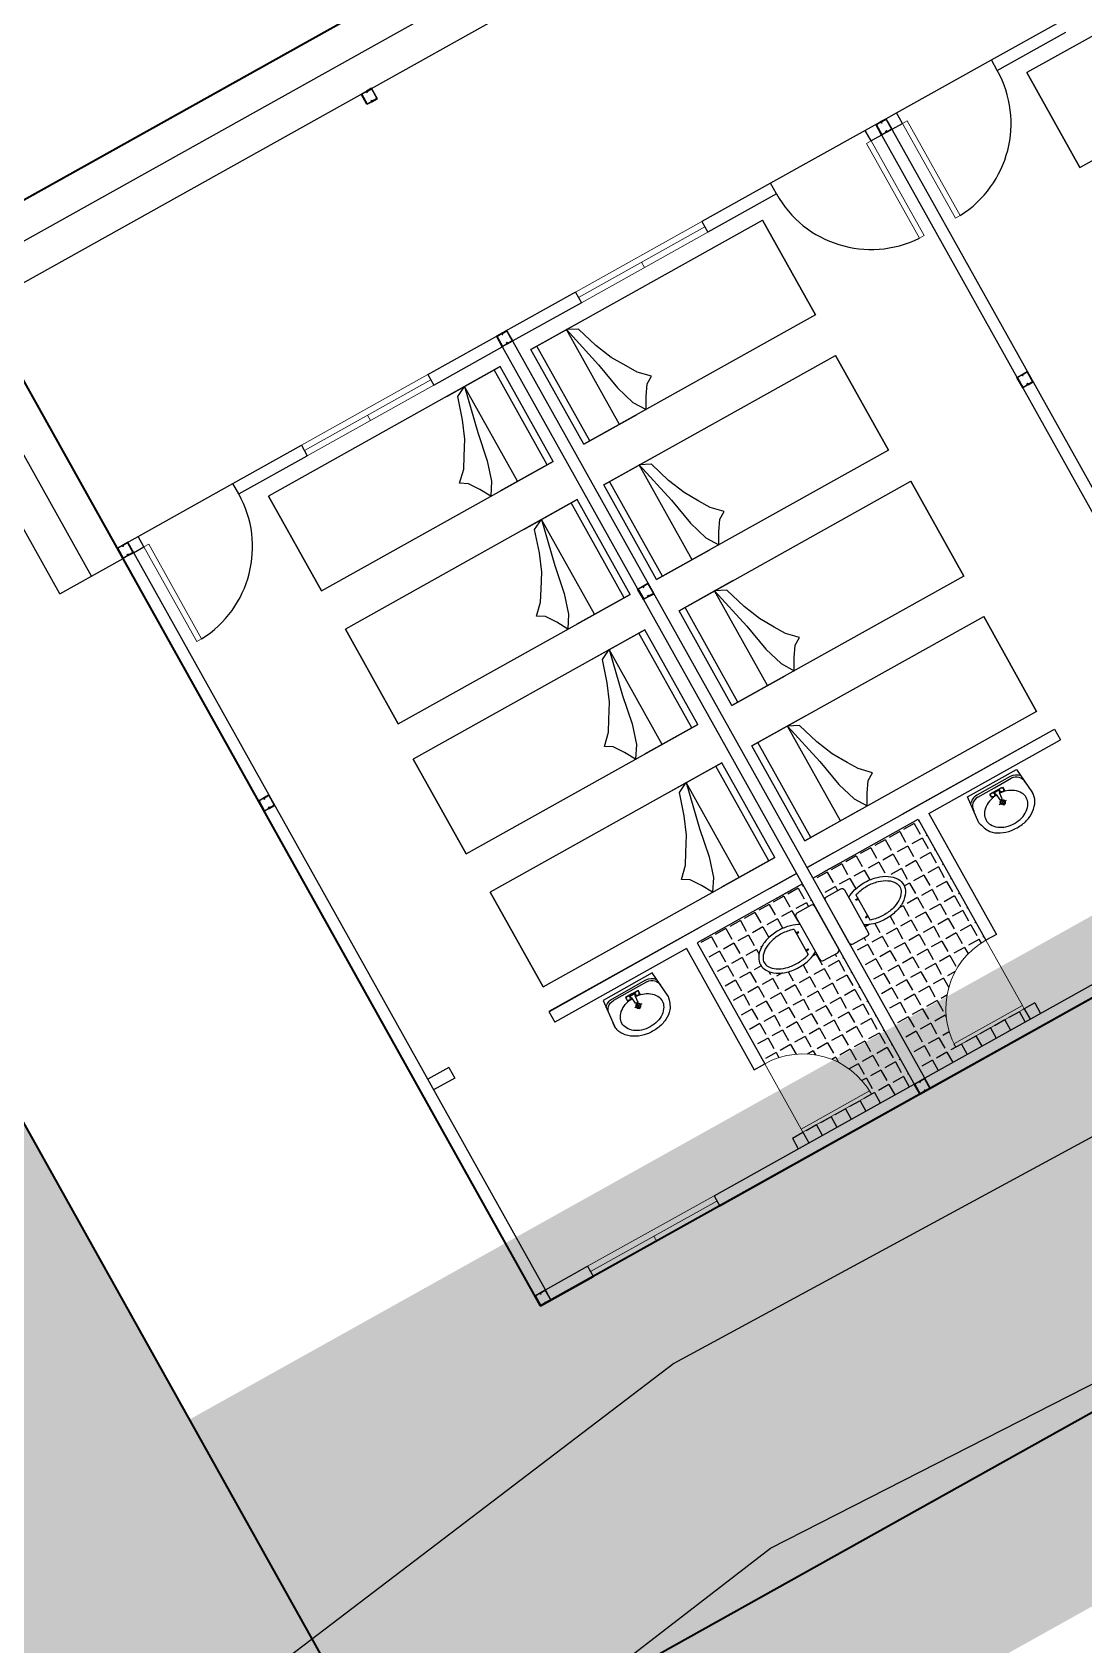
# Model space of a CAD drawing. Header units: millimetres. Extents: x 476643 to 477419, y 1110674 to 1111494.
# Drawn here: x 477047.17 to 477055.89, y 1111092.72 to 1111106.09 of the extents above; entities that cross this region are included whole.
import ezdxf

# ---------------------------------------------------------------- set-up
doc = ezdxf.new("R2010")
doc.units = ezdxf.units.MM
doc.header["$LTSCALE"] = 0.001
doc.header["$MEASUREMENT"] = 0
doc.linetypes.add('DASHDOTX2', pattern=[2, 1, -0.5, 0, -0.5])
for name, color, linetype in [('2-WC', 3, 'Continuous'), ('H-Congtrinh', 40, 'Continuous'), ('HATCH1', 8, 'Continuous'), ('HT_muong-ao', 4, 'Continuous'), ('KT', 8, 'Continuous'), ('Layer2', 2, 'Continuous'), ('Net manh', 252, 'Continuous'), ('NETCAT', 4, 'Continuous'), ('THIETBI', 33, 'Continuous'), ('TUONG', 7, 'Continuous')]:
    doc.layers.add(name, color=color, linetype=linetype)
for name, color, linetype, lineweight in [('D-CONGTRINH', 7, 'Continuous', 15), ('Ranh theo QH', 5, 'Continuous', 40), ('THAY', 7, 'Continuous', 13)]:
    doc.layers.add(name, color=color, linetype=linetype, lineweight=lineweight)
doc.linetypes.add('TAL_N_T', pattern='A,0.5,[130,ltypeshp.shx,S=0.25,R=0,X=0,Y=0.25],1,[130,ltypeshp.shx,S=0.5,R=0,X=0,Y=0.5],0.5', length=2)
pattern_1 = [(0, (43.19999999999709, 0), (0, 0.1375), [0.1, -0.0375]), (90, (43.19999999999709, 0), (-0.1375, 8.419446744138055e-18), [0.1, -0.0375])]

# ---------------------------------------------------------------- blocks, each defined once
blk = doc.blocks.new('fff')
at = {"layer": 'HT_muong-ao', "linetype": 'TAL_N_T', "ltscale": 0.5}
for p, q in [((477053.2926630606, 1111093.523291815), (477073.0097827291, 1111103.598105057)), ((477023.9525636361, 1111070.924435483), (477053.2926630606, 1111093.523291815))]:
    blk.add_line(p, q, dxfattribs=at)
blk.add_lwpolyline([(477073.0097827292, 1111103.598105057), (477071.9948740399, 1111105.624668205), (477052.4918882495, 1111095.055531417), (477022.8063783611, 1111072.428148694)], dxfattribs=at)
blk = doc.blocks.new('bed4')
at = {"color": 41}
for p, q in [((0, 1631.249999987394), (0, 731.2499999873945)), ((2200, 1631.249999987394), (0, 1631.249999987394)), ((-2.907636371674016e-06, 1631.249978605219), (506.2499970884492, 1631.249978605219)), ((56.71362127752582, 1631.249999987394), (56.71362127752582, 731.2499999873945)), ((337.9636212752521, 1631.249999987394), (337.9636212752521, 731.2499999873945)), ((525.2246011638981, 1526.805996583302), (591.1838023244472, 1631.249999987394)), ((591.1838023244472, 1631.249999987394), (643.2569001204447, 1537.238808369697)), ((2200, 731.2499999873945), (2200, 1631.249999987394)), ((473.1516084573705, 1359.881008000859), (525.2246011638981, 1526.805996583302)), ((643.2569001204447, 1537.238808369697), (702.2729445092573, 1450.298637141379)), ((428.0215623436434, 1116.448440951666), (473.1516084573705, 1359.881008000859)), ((764.7606198286649, 1412.045066932864), (677.9722636212919, 1325.10489570458)), ((702.2729445092573, 1450.298637141379), (764.7606198286649, 1412.045066932864)), ((622.4276399841528, 1234.687047539166), (549.5253871413333, 1112.97076401457)), ((677.9722636212919, 1325.10489570458), (622.4276399841528, 1234.687047539166)), ((337.9636212752521, 731.2499999873945), (428.0215623436434, 1116.448440951666)), ((549.5253871413333, 1112.97076401457), (487.0377118219076, 963.4337220678535)), ((487.0377118219076, 963.4337220678535), (428.0215623436434, 775.6428908877624)), ((0, 731.2499999873945), (2200, 731.2499999873945)), ((506.2499999960855, 731.2499999869907), (0, 731.2499999869907)), ((428.0215623436434, 775.6428908877624), (337.9636212752521, 731.2499999873945))]:
    blk.add_line(p, q, dxfattribs=at)
at = {"color": 41, "ltscale": 5}
blk.add_line((2200, 1631.249999987394), (2200, 731.2499999873945), dxfattribs=at)
blk = doc.blocks.new('TOILET')
at = {"layer": '2-WC', "linetype": 'Continuous'}
for p, q in [((2.25, 0), (-2.25, 0)), ((-2.5, -0.25), (-2.5, -1.75)), ((2.5, -1.75), (2.5, -0.25)), ((-2.25, -2), (2.25, -2)), ((-1.328885587445484, -2.699999999999932), (1.328885587445484, -2.699999999999989)), ((-0.9619002962733703, -2.476023252835319), (-0.9619002962733703, -2.701023903222449)), ((-0.8643275165757132, -2.476023252835319), (-0.9619002962733703, -2.476023252835319)), ((-0.9619002962733703, -2.701023903222449), (-0.8643275165757132, -2.701023903222449)), ((-0.8643275165757132, -2.701023903222449), (-0.8643275165757132, -2.476023252835319)), ((0.8619205168486133, -2.701023903222449), (0.8619205168486133, -2.476023252835319)), ((0.8619205168486133, -2.476023252835319), (0.959493296546043, -2.476023252835319)), ((0.959493296546043, -2.701023903222449), (0.8619205168486133, -2.701023903222449)), ((0.959493296546043, -2.476023252835319), (0.959493296546043, -2.701023903222449))]:
    blk.add_line(p, q, dxfattribs=at)
for centre, radius, start, end in [((-2.25, -0.25), 0.25, 90, 180), ((2.25, -0.25), 0.25, 0, 90), ((-2.25, -1.75), 0.25, 180, 270), ((2.637457049974273, -4.011362538314529), 4.580641306093185, 164.9268623414104, 180.0000000000054), ((1.337938406279363, -3.661379033137678), 3.234819193328465, 149.0965747149677, 164.9268623414033), ((2.637457049974046, -4.011362538315211), 4.180641306093212, 164.9268623413889, 179.9999999999965), ((1.337938406279363, -3.661379033137166), 2.834819193328285, 160.1759760614096, 164.9268623413951), ((-1.337938406280728, -3.661379033138019), 2.834819193329868, 15.07313765856473, 19.82402393859776), ((-2.637457049976319, -4.011362538315325), 4.180641306095254, 5.063761851311246e-12, 15.07313765857124), ((-1.337938406280728, -3.661379033138246), 3.234819193329836, 15.07313765860166, 30.90342528502951), ((-2.637457049976319, -4.0113625383147), 4.580641306095231, 359.9999999999972, 15.07313765858606), ((2.25, -1.75), 0.25, 270, 0), ((2.637457049976774, -4.011362538314927), 4.580641306095572, 180, 195.0731376585856), ((2.637457049976547, -4.011362538314529), 4.180641306095595, 180.0000000000051, 195.0731376585643), ((-2.6374570499745, -4.011362538314586), 4.180641306093665, 344.9268623413959, 359.9999999999953), ((-2.637457049974728, -4.011362538315325), 4.580641306093639, 344.9268623414112, 5.332585182154509e-12), ((1.337938406280728, -4.361346043491835), 3.234819193329827, 195.0731376585933, 213.0315475788831), ((1.337938406280728, -4.361346043491494), 2.834819193329956, 195.0731376585625, 213.0315475788917), ((0.5168646681931932, -4.895200544554314), 1.85545066632798, 213.0315475788863, 237.5002250693021), ((-0.5168646681929658, -4.89520054455437), 1.855450666327776, 302.4997749306895, 326.968452421117), ((-1.337938406279591, -4.36134604349229), 2.834819193328596, 326.9684524211129, 344.9268623413986), ((-1.337938406279591, -4.361346043492233), 3.234819193328677, 326.9684524211115, 344.9268623414048), ((0.5168646681929658, -4.8952005445542), 2.255450666327983, 213.0315475788855, 237.5002250693039), ((0, -5.706522592530348), 1.293477407469652, 237.5002250693031, 270), ((0, -5.706522592530462), 0.8934774074695488, 237.5002250693035, 270), ((0, -5.706522592530519), 0.8934774074695326, 270, 302.4997749306894), ((0, -5.706522592530519), 1.293477407469453, 270, 302.4997749307029), ((-0.5168646681929658, -4.8952005445542), 2.255450666327892, 302.4997749306941, 326.9684524211124)]:
    blk.add_arc(centre, radius, start, end, dxfattribs=at)
blk = doc.blocks.new('la')
at = {"layer": 'THIETBI', "linetype": 'Continuous'}
for p, q in [((-5933.44379870165, 607096.9278938042), (-5954.657236116378, 607330.2757053494)), ((-5944.168579871206, 607224.2085182804), (-5944.168579871206, 607229.5737794738)), ((-5700.095987156405, 607278.0555106837), (-5734.787105645424, 607278.0555106837)), ((-5710.190800530276, 607249.5658061604), (-5715.470036458595, 607195.7922466656)), ((-5700.095987156405, 607309.1017654629), (-5700.095987156405, 607252.294578268)), ((-5665.404868668316, 607278.0555106837), (-5700.095987156405, 607278.0555106837)), ((-5684.721937854214, 607195.7922466656), (-5690.001173785327, 607249.5658061604)), ((-5445.534738199225, 607330.2757053494), (-5466.748175613953, 607096.9278938042)), ((-5456.023394444397, 607229.5737794738), (-5456.023394444397, 607224.2085182804)), ((-5466.748175613953, 607096.9278938042), (-5933.44379870165, 607096.9278938042)), ((-5700.095987156405, 607139.3547686327), (-5859.314830218813, 607139.3547686327)), ((-5859.31483021858, 607122.3840186977), (-5540.877144096539, 607122.3840186978)), ((-5759.493611915408, 607200.4494683815), (-5715.012812269291, 607200.4494683815)), ((-5759.493611915408, 607183.478718451), (-5759.493611915408, 607200.4494683815)), ((-5759.493611915408, 607166.5079685205), (-5759.493611915408, 607183.478718451)), ((-5700.095987156405, 607166.5079685205), (-5759.493611915408, 607166.5079685205)), ((-5719.692424225992, 607191.9640934139), (-5727.825761422886, 607191.9640934139)), ((-5727.825761422886, 607174.9933434834), (-5672.366212892717, 607174.9933434834)), ((-5725.552112052588, 607183.478718451), (-5716.678920921309, 607183.478718451)), ((-5640.698362400195, 607166.5079685205), (-5700.095987156405, 607166.5079685205)), ((-5540.87714409679, 607139.3547686327), (-5700.095987156405, 607139.3547686327)), ((-5685.179162046312, 607200.4494683815), (-5640.698362400195, 607200.4494683815)), ((-5674.639862261152, 607183.478718451), (-5683.513053392431, 607183.478718451)), ((-5672.366212892717, 607191.9640934139), (-5680.499550089611, 607191.9640934139)), ((-5640.698362400195, 607200.4494683815), (-5640.698362400195, 607183.478718451)), ((-5640.698362400195, 607183.478718451), (-5640.698362400195, 607166.5079685205))]:
    blk.add_line(p, q, dxfattribs=at)
for centre, radius in [((-5700.095987156172, 607278.0555106841), 21.21343741315687), ((-5700.095987156172, 607278.0555106841), 16.9707499305255), ((-5742.522861982834, 607183.4787184515), 16.9707499305255), ((-5657.669112330441, 607183.4787184515), 16.9707499305255)]:
    blk.add_circle(centre, radius, dxfattribs=at)
for centre, radius, start, end in [((-5698.920439606671, 607218.2127808502), 260.5626604476124, 90, 106.8298526196501), ((-5698.920439606671, 607218.2127808502), 260.5626604477563, 73.17014738034992, 90), ((-5786.622446788613, 607339.3522209723), 103.2189295367069, 150.4377224630194, 180), ((-5744.464750194129, 607315.4400154066), 151.686082919052, 126.1394149328383, 150.4377224630194), ((-5716.921617746491, 607277.7234812875), 198.3889853030901, 106.8298526196501, 126.1394149328383), ((-5680.919261464987, 607277.7234812875), 198.3889853030873, 53.86058506716174, 73.17014738034992), ((-5653.376129020144, 607315.4400154066), 151.686082919055, 29.56227753698059, 53.86058506716174), ((-5611.218432424728, 607339.3522209723), 103.2189295367252, 0, 29.56227753698059), ((-5809.756896741826, 607330.2757053499), 144.9003393737205, 180, 190.3888578116886), ((-5859.31483021858, 607224.2085182809), 84.85374965263226, 180, 270), ((-5786.622446788613, 607339.3522209723), 103.2189295367414, 180, 209.5622775369806), ((-5744.464750194129, 607363.2644265287), 151.6860829190531, 209.5622775369806, 233.8605850671617), ((-5716.921617746491, 607400.9809606525), 198.3889853029024, 233.8605850671617, 253.1701473803499), ((-5698.920439606671, 607460.4916610897), 260.5626604475996, 253.1701473803499, 266.458658478582), ((-5700.095987156172, 607232.2578273343), 20.03675093646151, 59.74728664221707, 120.2527133577829), ((-5698.920439606671, 607460.4916610897), 260.5626604477354, 273.0264019199498, 286.8298526196501), ((-5680.919261464987, 607400.9809606525), 198.3889853030186, 286.8298526196501, 306.1394149328383), ((-5653.376129020144, 607363.2644265287), 151.686082919052, 306.1394149328383, 330.4377224630194), ((-5540.877144096557, 607224.2085182809), 84.85374965263226, 270, 0), ((-5611.218432424728, 607339.3522209723), 103.2189295367332, 330.4377224630194, 0), ((-5859.31483021858, 607224.2085182809), 101.8244995831652, 218.2452544057623, 270), ((-5719.692424225759, 607196.2067809005), 4.242687482640058, 270, 354.3929373133142), ((-5680.499550089378, 607196.2067809005), 4.242687482625124, 185.6070626866857, 270), ((-5540.877144096557, 607224.2085182809), 101.8244995831627, 270, 321.7547455942377)]:
    blk.add_arc(centre, radius, start, end, dxfattribs=at)
blk.add_spline([(-5445.534738204817, 607330.275705352), (-5488.399266112272, 607435.7992354915), (-5558.166908814947, 607489.0372223724), (-5649.338553096775, 607517.3672669327), (-5750.853421221862, 607517.367266933), (-5842.025065503458, 607489.0372223728), (-5911.792708206598, 607435.7992354913), (-5950.069890455718, 607366.4471325721), (-5954.657236119176, 607330.275705352)], degree=3, dxfattribs=at)
blk = doc.blocks.new('M')
at = {"layer": 'KT', "ltscale": 5}
for points in [[(-122155.0758709551, 340977.0587368406), (-122155.1258709551, 340977.0587368406), (-122155.1258709551, 340976.9587368406), (-122155.0758709551, 340976.9587368406), (-122155.0758709551, 340976.9707368406), (-122155.0798709551, 340976.9707368406), (-122155.0798709551, 340976.9627368407), (-122155.1218709551, 340976.9627368407), (-122155.1218709551, 340977.0547368407), (-122155.0798709551, 340977.0547368407), (-122155.0798709551, 340977.0467368406), (-122155.0758709551, 340977.0467368406)], [(-122155.0758709551, 340977.0467368406), (-122155.0718709551, 340977.0467368406), (-122155.0718709551, 340977.0547368407), (-122155.0298709551, 340977.0547368407), (-122155.0298709551, 340976.9627368407), (-122155.0718709551, 340976.9627368407), (-122155.0718709551, 340976.9707368406), (-122155.0758709551, 340976.9707368406), (-122155.0758709551, 340976.9587368406), (-122155.0258709551, 340976.9587368406), (-122155.0258709551, 340977.0587368406), (-122155.0758709551, 340977.0587368406)], [(-122151.4758709551, 340977.0467368406), (-122151.4798709551, 340977.0467368406), (-122151.4798709551, 340977.0547368407), (-122151.5218709551, 340977.0547368407), (-122151.5218709551, 340976.9627368407), (-122151.4798709551, 340976.9627368407), (-122151.4798709551, 340976.9707368406), (-122151.4758709551, 340976.9707368406), (-122151.4758709551, 340976.9587368406), (-122151.5258709551, 340976.9587368406), (-122151.5258709551, 340977.0587368406), (-122151.4758709551, 340977.0587368406)], [(-122151.4758709551, 340977.0587368406), (-122151.4258709551, 340977.0587368406), (-122151.4258709551, 340976.9587368406), (-122151.4758709551, 340976.9587368406), (-122151.4758709551, 340976.9707368406), (-122151.4718709551, 340976.9707368406), (-122151.4718709551, 340976.9627368407), (-122151.4298709551, 340976.9627368407), (-122151.4298709551, 340977.0547368407), (-122151.4718709551, 340977.0547368407), (-122151.4718709551, 340977.0467368406), (-122151.4758709551, 340977.0467368406)], [(-122158.6758709551, 340972.3467368406), (-122158.6798709551, 340972.3467368406), (-122158.6798709551, 340972.3547368406), (-122158.7218709551, 340972.3547368406), (-122158.7218709551, 340972.2627368406), (-122158.6798709551, 340972.2627368406), (-122158.6798709551, 340972.2707368406), (-122158.6758709551, 340972.2707368406), (-122158.6758709551, 340972.2587368406), (-122158.7258709551, 340972.2587368406), (-122158.7258709551, 340972.3587368406), (-122158.6758709551, 340972.3587368406)], [(-122158.6758709551, 340972.3587368406), (-122158.6258709551, 340972.3587368406), (-122158.6258709551, 340972.2587368406), (-122158.6758709551, 340972.2587368406), (-122158.6758709551, 340972.2707368406), (-122158.6718709551, 340972.2707368406), (-122158.6718709551, 340972.2627368406), (-122158.6298709551, 340972.2627368406), (-122158.6298709551, 340972.3547368406), (-122158.6718709551, 340972.3547368406), (-122158.6718709551, 340972.3467368406), (-122158.6758709551, 340972.3467368406)], [(-122155.0758709551, 340972.3587368406), (-122155.1258709551, 340972.3587368406), (-122155.1258709551, 340972.2587368406), (-122155.0758709551, 340972.2587368406), (-122155.0758709551, 340972.2707368406), (-122155.0798709551, 340972.2707368406), (-122155.0798709551, 340972.2627368406), (-122155.1218709551, 340972.2627368406), (-122155.1218709551, 340972.3547368406), (-122155.0798709551, 340972.3547368406), (-122155.0798709551, 340972.3467368406), (-122155.0758709551, 340972.3467368406)], [(-122155.0758709551, 340972.3467368406), (-122155.0718709551, 340972.3467368406), (-122155.0718709551, 340972.3547368406), (-122155.0298709551, 340972.3547368406), (-122155.0298709551, 340972.2627368406), (-122155.0718709551, 340972.2627368406), (-122155.0718709551, 340972.2707368406), (-122155.0758709551, 340972.2707368406), (-122155.0758709551, 340972.2587368406), (-122155.0258709551, 340972.2587368406), (-122155.0258709551, 340972.3587368406), (-122155.0758709551, 340972.3587368406)], [(-122151.4758709551, 340972.3467368406), (-122151.4798709551, 340972.3467368406), (-122151.4798709551, 340972.3547368406), (-122151.5218709551, 340972.3547368406), (-122151.5218709551, 340972.2627368406), (-122151.4798709551, 340972.2627368406), (-122151.4798709551, 340972.2707368406), (-122151.4758709551, 340972.2707368406), (-122151.4758709551, 340972.2587368406), (-122151.5258709551, 340972.2587368406), (-122151.5258709551, 340972.3587368406), (-122151.4758709551, 340972.3587368406)], [(-122151.4758709551, 340972.3587368406), (-122151.4258709551, 340972.3587368406), (-122151.4258709551, 340972.2587368406), (-122151.4758709551, 340972.2587368406), (-122151.4758709551, 340972.2707368406), (-122151.4718709551, 340972.2707368406), (-122151.4718709551, 340972.2627368406), (-122151.4298709551, 340972.2627368406), (-122151.4298709551, 340972.3547368406), (-122151.4718709551, 340972.3547368406), (-122151.4718709551, 340972.3467368406), (-122151.4758709551, 340972.3467368406)], [(-122158.6758709551, 340969.9467368406), (-122158.6798709551, 340969.9467368406), (-122158.6798709551, 340969.9547368406), (-122158.7218709551, 340969.9547368406), (-122158.7218709551, 340969.8627368406), (-122158.6798709551, 340969.8627368406), (-122158.6798709551, 340969.8707368406), (-122158.6758709551, 340969.8707368406), (-122158.6758709551, 340969.8587368407), (-122158.7258709551, 340969.8587368407), (-122158.7258709551, 340969.9587368406), (-122158.6758709551, 340969.9587368406)], [(-122158.6758709551, 340969.9587368406), (-122158.6258709551, 340969.9587368406), (-122158.6258709551, 340969.8587368407), (-122158.6758709551, 340969.8587368407), (-122158.6758709551, 340969.8707368406), (-122158.6718709551, 340969.8707368406), (-122158.6718709551, 340969.8627368406), (-122158.6298709551, 340969.8627368406), (-122158.6298709551, 340969.9547368406), (-122158.6718709551, 340969.9547368406), (-122158.6718709551, 340969.9467368406), (-122158.6758709551, 340969.9467368406)], [(-122155.0758709551, 340969.9587368406), (-122155.1258709551, 340969.9587368406), (-122155.1258709551, 340969.8587368407), (-122155.0758709551, 340969.8587368407), (-122155.0758709551, 340969.8707368406), (-122155.0798709551, 340969.8707368406), (-122155.0798709551, 340969.8627368406), (-122155.1218709551, 340969.8627368406), (-122155.1218709551, 340969.9547368406), (-122155.0798709551, 340969.9547368406), (-122155.0798709551, 340969.9467368406), (-122155.0758709551, 340969.9467368406)], [(-122155.0758709551, 340969.9467368406), (-122155.0718709551, 340969.9467368406), (-122155.0718709551, 340969.9547368406), (-122155.0298709551, 340969.9547368406), (-122155.0298709551, 340969.8627368406), (-122155.0718709551, 340969.8627368406), (-122155.0718709551, 340969.8707368406), (-122155.0758709551, 340969.8707368406), (-122155.0758709551, 340969.8587368407), (-122155.0258709551, 340969.8587368407), (-122155.0258709551, 340969.9587368406), (-122155.0758709551, 340969.9587368406)], [(-122151.4758709551, 340969.9467368406), (-122151.4798709551, 340969.9467368406), (-122151.4798709551, 340969.9547368406), (-122151.5218709551, 340969.9547368406), (-122151.5218709551, 340969.8627368406), (-122151.4798709551, 340969.8627368406), (-122151.4798709551, 340969.8707368406), (-122151.4758709551, 340969.8707368406), (-122151.4758709551, 340969.8587368407), (-122151.5258709551, 340969.8587368407), (-122151.5258709551, 340969.9587368406), (-122151.4758709551, 340969.9587368406)], [(-122151.4758709551, 340969.9587368406), (-122151.4258709551, 340969.9587368406), (-122151.4258709551, 340969.8587368407), (-122151.4758709551, 340969.8587368407), (-122151.4758709551, 340969.8707368406), (-122151.4718709551, 340969.8707368406), (-122151.4718709551, 340969.8627368406), (-122151.4298709551, 340969.8627368406), (-122151.4298709551, 340969.9547368406), (-122151.4718709551, 340969.9547368406), (-122151.4718709551, 340969.9467368406), (-122151.4758709551, 340969.9467368406)], [(-122155.0758709551, 340967.6587368406), (-122155.1258709551, 340967.6587368406), (-122155.1258709551, 340967.5587368406), (-122155.0758709551, 340967.5587368406), (-122155.0758709551, 340967.5707368406), (-122155.0798709551, 340967.5707368406), (-122155.0798709551, 340967.5627368406), (-122155.1218709551, 340967.5627368406), (-122155.1218709551, 340967.6547368406), (-122155.0798709551, 340967.6547368406), (-122155.0798709551, 340967.6467368406), (-122155.0758709551, 340967.6467368406)], [(-122155.0758709551, 340967.6467368406), (-122155.0718709551, 340967.6467368406), (-122155.0718709551, 340967.6547368406), (-122155.0298709551, 340967.6547368406), (-122155.0298709551, 340967.5627368406), (-122155.0718709551, 340967.5627368406), (-122155.0718709551, 340967.5707368406), (-122155.0758709551, 340967.5707368406), (-122155.0758709551, 340967.5587368406), (-122155.0258709551, 340967.5587368406), (-122155.0258709551, 340967.6587368406), (-122155.0758709551, 340967.6587368406)]]:
    blk.add_hatch(color=5, dxfattribs=at).paths.add_polyline_path(points)
at = {"layer": 'THIETBI', "ltscale": 5}
h = blk.add_hatch(dxfattribs=at)
h.set_pattern_fill('ANGLE', color=256, scale=0.5, style=0)
h.set_pattern_definition(pattern_1)
edge = h.paths.add_edge_path()
edge.add_ellipse((-122155.4868935836, 340975.236865706), major_axis=(0.2915102284462117, 0.2915102284462119), ratio=0.999999998837754, start_angle=405.0000000332959, end_angle=420.07313768779375, ccw=False)
edge.add_ellipse((-122155.4868935836, 340975.236865706), major_axis=(-0.2915102284462128, 0.2915102284462128), ratio=0.9999999988377523, start_angle=299.92686231220625, end_angle=314.9999999667041, ccw=False)
edge.add_ellipse((-122155.4553950682, 340975.353822384), major_axis=(-0.2058626336902669, 0.2058626336902668), ratio=0.9999999968645755, start_angle=284.09657467277077, end_angle=299.9268622637729, ccw=False)
edge.add_line((-122155.3058709552, 340975.6036250803), (-122155.3058709552, 340975.6767368407))
edge.add_ellipse((-122155.2833709551, 340975.6767368407), major_axis=(0.0159099025959166, 0.0159099025959166), ratio=0.9999999987998788, start_angle=45.00000003438089, end_angle=134.9999999656191, ccw=False)
edge.add_line((-122155.2833709545, 340975.6992368408), (-122155.1483709552, 340975.6992368406))
edge.add_ellipse((-122155.1483709551, 340975.6767368407), major_axis=(-0.0159099025959166, 0.0159099025959166), ratio=0.9999999987998787, start_angle=225.0000000343809, end_angle=314.99999996561905, ccw=False)
edge.add_line((-122155.1258709551, 340975.6815284406), (-122155.1258709551, 340976.9587368406))
edge.add_line((-122155.1258709551, 340976.9587368406), (-122156.1258709551, 340976.9587368407))
edge.add_line((-122156.1258709551, 340976.9587368407), (-122156.1258709551, 340976.8587368407))
edge.add_line((-122156.1258709551, 340976.8587368407), (-122155.4758709551, 340976.8587368407))
edge.add_line((-122155.4758709551, 340976.8587368407), (-122155.4758709551, 340976.8287368406))
edge.add_line((-122155.4758709551, 340976.8287368406), (-122155.4765636319, 340976.8287368406))
edge.add_arc((-122156.1258709551, 340976.8587368407), 0.650000000008731, 270, 357.3546396559648, ccw=False)
edge.add_line((-122156.1258709551, 340976.2087368406), (-122156.1258709551, 340975.0587368406))
edge.add_line((-122156.1258709551, 340975.0587368406), (-122155.1258709551, 340975.0587368406))
edge.add_line((-122155.1258709551, 340975.0587368406), (-122155.1258709551, 340975.2669452406))
edge.add_ellipse((-122155.1483709551, 340975.2717368405), major_axis=(0.0159099025959166, 0.0159099025959166), ratio=0.9999999987998788, start_angle=225.0000000343809, end_angle=314.99999996561905, ccw=False)
edge.add_line((-122155.1483709554, 340975.2492368406), (-122155.2833709551, 340975.2492368406))
edge.add_ellipse((-122155.2833709551, 340975.2717368405), major_axis=(0.01590990257682278, 0.01590990257682279), ratio=0.9999999986131138, start_angle=134.9999999602686, end_angle=225.0000000397314, ccw=False)
edge.add_line((-122155.3058709551, 340975.2717368407), (-122155.3058709552, 340975.3448486011))
edge.add_ellipse((-122155.4553950682, 340975.5946512972), major_axis=(0.2058626336902675, 0.2058626336902675), ratio=0.9999999968645723, start_angle=240.07313773622718, end_angle=255.9034253272293, ccw=False)
edge.add_ellipse((-122155.4868935836, 340975.7116079752), major_axis=(0.2915102284462117, 0.2915102284462119), ratio=0.999999998837754, start_angle=225.0000000332959, end_angle=240.0731376877937, ccw=False)
edge.add_ellipse((-122155.4868935836, 340975.7116079752), major_axis=(-0.2915102284462128, 0.2915102284462128), ratio=0.9999999988377523, start_angle=119.92686231220631, end_angle=134.9999999667041, ccw=False)
edge.add_ellipse((-122155.5183920991, 340975.5946512972), major_axis=(0.2058626328327545, 0.2058626328327546), ratio=0.9999999969642844, start_angle=191.9684524520063, end_angle=209.9268624138862, ccw=False)
edge.add_ellipse((-122155.5664390042, 340975.5207546608), major_axis=(0.1435360015145571, 0.1435360015145571), ratio=0.9999999990923838, start_angle=167.4997749165686, end_angle=191.9684524286788, ccw=False)
edge.add_ellipse((-122155.6394579886, 340975.4742368406), major_axis=(0.08231639814443893, 0.08231639814443893), ratio=0.9999999992607727, start_angle=134.9999999788227, end_angle=167.4997749159088, ccw=False)
edge.add_ellipse((-122155.6394579886, 340975.4742368406), major_axis=(-0.08231639814443893, 0.08231639814443893), ratio=0.9999999992607727, start_angle=12.500225084091198, end_angle=45.0000000211773, ccw=False)
edge.add_ellipse((-122155.5664390042, 340975.4277190205), major_axis=(-0.1435360015145571, 0.1435360015145571), ratio=0.9999999990923826, start_angle=-11.968452428678688, end_angle=12.500225083431417, ccw=False)
edge.add_ellipse((-122155.5183920991, 340975.353822384), major_axis=(-0.2058626328327547, 0.2058626328327546), ratio=0.9999999969642842, start_angle=330.07313758611383, end_angle=348.03154754799374, ccw=False)
h = blk.add_hatch(dxfattribs=at)
h.set_pattern_fill('ANGLE', color=256, scale=0.5, style=0)
h.set_pattern_definition(pattern_1)
edge = h.paths.add_edge_path()
edge.add_ellipse((-122154.6648483265, 340975.236865706), major_axis=(-0.2915102284462117, 0.2915102284462119), ratio=0.999999998837754, start_angle=-60.07313768779369, end_angle=-45.00000003329592, ccw=False)
edge.add_ellipse((-122154.6333498111, 340975.353822384), major_axis=(0.2058626328327547, 0.2058626328327546), ratio=0.9999999969642842, start_angle=11.968452452006204, end_angle=29.926862413886226, ccw=False)
edge.add_ellipse((-122154.585302906, 340975.4277190205), major_axis=(0.1435360015145571, 0.1435360015145571), ratio=0.9999999990923826, start_angle=347.49977491656864, end_angle=371.9684524286788, ccw=False)
edge.add_ellipse((-122154.5122839216, 340975.4742368406), major_axis=(0.08231639814443893, 0.08231639814443893), ratio=0.9999999992607727, start_angle=314.9999999788227, end_angle=347.4997749159088, ccw=False)
edge.add_ellipse((-122154.5122839216, 340975.4742368406), major_axis=(-0.08231639814443893, 0.08231639814443893), ratio=0.9999999992607727, start_angle=192.5002250840912, end_angle=225.0000000211773, ccw=False)
edge.add_ellipse((-122154.585302906, 340975.5207546608), major_axis=(-0.1435360015145571, 0.1435360015145571), ratio=0.9999999990923838, start_angle=168.0315475713212, end_angle=192.5002250834314, ccw=False)
edge.add_ellipse((-122154.6333498111, 340975.5946512972), major_axis=(-0.2058626328327545, 0.2058626328327546), ratio=0.9999999969642844, start_angle=150.0731375861138, end_angle=168.0315475479937, ccw=False)
edge.add_ellipse((-122154.6648483265, 340975.7116079752), major_axis=(0.2915102284462128, 0.2915102284462128), ratio=0.9999999988377523, start_angle=225.0000000332959, end_angle=240.0731376877938, ccw=False)
edge.add_ellipse((-122154.6648483265, 340975.7116079752), major_axis=(-0.2915102284462117, 0.2915102284462119), ratio=0.999999998837754, start_angle=119.92686231220631, end_angle=134.9999999667041, ccw=False)
edge.add_ellipse((-122154.696346842, 340975.5946512972), major_axis=(-0.2058626336902675, 0.2058626336902675), ratio=0.9999999968645723, start_angle=104.09657467277071, end_angle=119.92686226377279, ccw=False)
edge.add_line((-122154.845870955, 340975.344848601), (-122154.845870955, 340975.2717368403))
edge.add_ellipse((-122154.8683709551, 340975.2717368405), major_axis=(0.0159099025959166, 0.0159099025959166), ratio=0.9999999987998787, start_angle=225.0000000343809, end_angle=314.99999996561905, ccw=False)
edge.add_line((-122154.8683709554, 340975.2492368406), (-122155.0033709549, 340975.2492368405))
edge.add_ellipse((-122155.0033709551, 340975.2717368405), major_axis=(-0.0159099025959166, 0.0159099025959166), ratio=0.9999999987998788, start_angle=45.00000003438089, end_angle=134.9999999656191, ccw=False)
edge.add_line((-122155.0258709551, 340975.2683422875), (-122155.0258709551, 340975.0587368406))
edge.add_line((-122155.0258709551, 340975.0587368406), (-122154.0258709551, 340975.0587368406))
edge.add_line((-122154.0258709551, 340975.0587368406), (-122154.0258709551, 340976.2087368406))
edge.add_arc((-122154.0258709551, 340976.8587368407), 0.650000000008731, 182.645360343976, 269.99999999871727, ccw=False)
edge.add_line((-122154.6751782783, 340976.8287368406), (-122154.6758709551, 340976.8287368406))
edge.add_line((-122154.6758709551, 340976.8287368406), (-122154.6758709551, 340976.8587368407))
edge.add_line((-122154.6758709551, 340976.8587368407), (-122154.0258709551, 340976.8587368407))
edge.add_line((-122154.0258709551, 340976.8587368407), (-122154.0258709551, 340976.9587368406))
edge.add_line((-122154.0258709551, 340976.9587368406), (-122155.0258709551, 340976.9587368406))
edge.add_line((-122155.0258709551, 340976.9587368406), (-122155.0258709551, 340975.6801313937))
edge.add_ellipse((-122155.0033709551, 340975.6767368407), major_axis=(0.0159099025959166, 0.0159099025959166), ratio=0.9999999987998787, start_angle=45.00000003438089, end_angle=134.9999999656191, ccw=False)
edge.add_line((-122155.0033709548, 340975.6992368407), (-122154.8683709553, 340975.6992368406))
edge.add_ellipse((-122154.8683709551, 340975.6767368407), major_axis=(0.01590990257682279, 0.01590990257682279), ratio=0.9999999986131136, start_angle=314.99999996026867, end_angle=405.00000003973133, ccw=False)
edge.add_line((-122154.845870955, 340975.6767368406), (-122154.845870955, 340975.6036250802))
edge.add_ellipse((-122154.696346842, 340975.353822384), major_axis=(0.2058626336902669, 0.2058626336902668), ratio=0.9999999968645755, start_angle=60.073137736227125, end_angle=75.90342532722917, ccw=False)
edge.add_ellipse((-122154.6648483265, 340975.236865706), major_axis=(0.2915102284462128, 0.2915102284462128), ratio=0.9999999988377523, start_angle=45.00000003329592, end_angle=60.0731376877938, ccw=False)
at = {"layer": '2-WC', "linetype": 'ByBlock', "ltscale": 5}
for centre, start, end in [((-122158.8243718914, 340969.9587368406), 92.86240522625748, 180), ((-122158.5273700188, 340969.9587368406), 0, 87.13759477374253), ((-122151.6243718914, 340969.9587368406), 92.86240522625748, 180)]:
    blk.add_arc(centre, 0.8999999999982529, start, end, dxfattribs=at)
at = {"layer": 'HATCH1', "ltscale": 5}
blk.add_lwpolyline([(-122150.8258709551, 340969.9587368406), (-122151.4258709551, 340969.9587368406)], dxfattribs=at)
at = {"layer": 'KT', "color": 5, "ltscale": 5}
for points in [[(-122155.0758709551, 340976.9707368406), (-122155.0798709551, 340976.9707368406), (-122155.0798709551, 340976.9627368407), (-122155.1218709551, 340976.9627368407), (-122155.1218709551, 340977.0547368407), (-122155.0798709551, 340977.0547368407), (-122155.0798709551, 340977.0467368406), (-122155.0758709551, 340977.0467368406), (-122155.0758709551, 340977.0587368406), (-122155.1258709551, 340977.0587368406), (-122155.1258709551, 340976.9587368406), (-122155.0758709551, 340976.9587368406)], [(-122155.0758709551, 340976.9707368406), (-122155.0718709551, 340976.9707368406), (-122155.0718709551, 340976.9627368407), (-122155.0298709551, 340976.9627368407), (-122155.0298709551, 340977.0547368407), (-122155.0718709551, 340977.0547368407), (-122155.0718709551, 340977.0467368406), (-122155.0758709551, 340977.0467368406), (-122155.0758709551, 340977.0587368406), (-122155.0258709551, 340977.0587368406), (-122155.0258709551, 340976.9587368406), (-122155.0758709551, 340976.9587368406)], [(-122151.4758709551, 340976.9707368406), (-122151.4798709551, 340976.9707368406), (-122151.4798709551, 340976.9627368407), (-122151.5218709551, 340976.9627368407), (-122151.5218709551, 340977.0547368407), (-122151.4798709551, 340977.0547368407), (-122151.4798709551, 340977.0467368406), (-122151.4758709551, 340977.0467368406), (-122151.4758709551, 340977.0587368406), (-122151.5258709551, 340977.0587368406), (-122151.5258709551, 340976.9587368406), (-122151.4758709551, 340976.9587368406)], [(-122151.4758709551, 340976.9707368406), (-122151.4718709551, 340976.9707368406), (-122151.4718709551, 340976.9627368407), (-122151.4298709551, 340976.9627368407), (-122151.4298709551, 340977.0547368407), (-122151.4718709551, 340977.0547368407), (-122151.4718709551, 340977.0467368406), (-122151.4758709551, 340977.0467368406), (-122151.4758709551, 340977.0587368406), (-122151.4258709551, 340977.0587368406), (-122151.4258709551, 340976.9587368406), (-122151.4758709551, 340976.9587368406)], [(-122158.6758709551, 340972.2707368406), (-122158.6798709551, 340972.2707368406), (-122158.6798709551, 340972.2627368406), (-122158.7218709551, 340972.2627368406), (-122158.7218709551, 340972.3547368406), (-122158.6798709551, 340972.3547368406), (-122158.6798709551, 340972.3467368406), (-122158.6758709551, 340972.3467368406), (-122158.6758709551, 340972.3587368406), (-122158.7258709551, 340972.3587368406), (-122158.7258709551, 340972.2587368406), (-122158.6758709551, 340972.2587368406)], [(-122158.6758709551, 340972.2707368406), (-122158.6718709551, 340972.2707368406), (-122158.6718709551, 340972.2627368406), (-122158.6298709551, 340972.2627368406), (-122158.6298709551, 340972.3547368406), (-122158.6718709551, 340972.3547368406), (-122158.6718709551, 340972.3467368406), (-122158.6758709551, 340972.3467368406), (-122158.6758709551, 340972.3587368406), (-122158.6258709551, 340972.3587368406), (-122158.6258709551, 340972.2587368406), (-122158.6758709551, 340972.2587368406)], [(-122155.0758709551, 340972.2707368406), (-122155.0798709551, 340972.2707368406), (-122155.0798709551, 340972.2627368406), (-122155.1218709551, 340972.2627368406), (-122155.1218709551, 340972.3547368406), (-122155.0798709551, 340972.3547368406), (-122155.0798709551, 340972.3467368406), (-122155.0758709551, 340972.3467368406), (-122155.0758709551, 340972.3587368406), (-122155.1258709551, 340972.3587368406), (-122155.1258709551, 340972.2587368406), (-122155.0758709551, 340972.2587368406)], [(-122155.0758709551, 340972.2707368406), (-122155.0718709551, 340972.2707368406), (-122155.0718709551, 340972.2627368406), (-122155.0298709551, 340972.2627368406), (-122155.0298709551, 340972.3547368406), (-122155.0718709551, 340972.3547368406), (-122155.0718709551, 340972.3467368406), (-122155.0758709551, 340972.3467368406), (-122155.0758709551, 340972.3587368406), (-122155.0258709551, 340972.3587368406), (-122155.0258709551, 340972.2587368406), (-122155.0758709551, 340972.2587368406)], [(-122151.4758709551, 340972.2707368406), (-122151.4798709551, 340972.2707368406), (-122151.4798709551, 340972.2627368406), (-122151.5218709551, 340972.2627368406), (-122151.5218709551, 340972.3547368406), (-122151.4798709551, 340972.3547368406), (-122151.4798709551, 340972.3467368406), (-122151.4758709551, 340972.3467368406), (-122151.4758709551, 340972.3587368406), (-122151.5258709551, 340972.3587368406), (-122151.5258709551, 340972.2587368406), (-122151.4758709551, 340972.2587368406)], [(-122151.4758709551, 340972.2707368406), (-122151.4718709551, 340972.2707368406), (-122151.4718709551, 340972.2627368406), (-122151.4298709551, 340972.2627368406), (-122151.4298709551, 340972.3547368406), (-122151.4718709551, 340972.3547368406), (-122151.4718709551, 340972.3467368406), (-122151.4758709551, 340972.3467368406), (-122151.4758709551, 340972.3587368406), (-122151.4258709551, 340972.3587368406), (-122151.4258709551, 340972.2587368406), (-122151.4758709551, 340972.2587368406)], [(-122158.6758709551, 340969.8707368406), (-122158.6798709551, 340969.8707368406), (-122158.6798709551, 340969.8627368406), (-122158.7218709551, 340969.8627368406), (-122158.7218709551, 340969.9547368406), (-122158.6798709551, 340969.9547368406), (-122158.6798709551, 340969.9467368406), (-122158.6758709551, 340969.9467368406), (-122158.6758709551, 340969.9587368406), (-122158.7258709551, 340969.9587368406), (-122158.7258709551, 340969.8587368407), (-122158.6758709551, 340969.8587368407)], [(-122158.6758709551, 340969.8707368406), (-122158.6718709551, 340969.8707368406), (-122158.6718709551, 340969.8627368406), (-122158.6298709551, 340969.8627368406), (-122158.6298709551, 340969.9547368406), (-122158.6718709551, 340969.9547368406), (-122158.6718709551, 340969.9467368406), (-122158.6758709551, 340969.9467368406), (-122158.6758709551, 340969.9587368406), (-122158.6258709551, 340969.9587368406), (-122158.6258709551, 340969.8587368407), (-122158.6758709551, 340969.8587368407)], [(-122155.0758709551, 340969.8707368406), (-122155.0798709551, 340969.8707368406), (-122155.0798709551, 340969.8627368406), (-122155.1218709551, 340969.8627368406), (-122155.1218709551, 340969.9547368406), (-122155.0798709551, 340969.9547368406), (-122155.0798709551, 340969.9467368406), (-122155.0758709551, 340969.9467368406), (-122155.0758709551, 340969.9587368406), (-122155.1258709551, 340969.9587368406), (-122155.1258709551, 340969.8587368407), (-122155.0758709551, 340969.8587368407)], [(-122155.0758709551, 340969.8707368406), (-122155.0718709551, 340969.8707368406), (-122155.0718709551, 340969.8627368406), (-122155.0298709551, 340969.8627368406), (-122155.0298709551, 340969.9547368406), (-122155.0718709551, 340969.9547368406), (-122155.0718709551, 340969.9467368406), (-122155.0758709551, 340969.9467368406), (-122155.0758709551, 340969.9587368406), (-122155.0258709551, 340969.9587368406), (-122155.0258709551, 340969.8587368407), (-122155.0758709551, 340969.8587368407)], [(-122151.4758709551, 340969.8707368406), (-122151.4798709551, 340969.8707368406), (-122151.4798709551, 340969.8627368406), (-122151.5218709551, 340969.8627368406), (-122151.5218709551, 340969.9547368406), (-122151.4798709551, 340969.9547368406), (-122151.4798709551, 340969.9467368406), (-122151.4758709551, 340969.9467368406), (-122151.4758709551, 340969.9587368406), (-122151.5258709551, 340969.9587368406), (-122151.5258709551, 340969.8587368407), (-122151.4758709551, 340969.8587368407)], [(-122151.4758709551, 340969.8707368406), (-122151.4718709551, 340969.8707368406), (-122151.4718709551, 340969.8627368406), (-122151.4298709551, 340969.8627368406), (-122151.4298709551, 340969.9547368406), (-122151.4718709551, 340969.9547368406), (-122151.4718709551, 340969.9467368406), (-122151.4758709551, 340969.9467368406), (-122151.4758709551, 340969.9587368406), (-122151.4258709551, 340969.9587368406), (-122151.4258709551, 340969.8587368407), (-122151.4758709551, 340969.8587368407)], [(-122155.0758709551, 340967.5707368406), (-122155.0798709551, 340967.5707368406), (-122155.0798709551, 340967.5627368406), (-122155.1218709551, 340967.5627368406), (-122155.1218709551, 340967.6547368406), (-122155.0798709551, 340967.6547368406), (-122155.0798709551, 340967.6467368406), (-122155.0758709551, 340967.6467368406), (-122155.0758709551, 340967.6587368406), (-122155.1258709551, 340967.6587368406), (-122155.1258709551, 340967.5587368406), (-122155.0758709551, 340967.5587368406)], [(-122155.0758709551, 340967.5707368406), (-122155.0718709551, 340967.5707368406), (-122155.0718709551, 340967.5627368406), (-122155.0298709551, 340967.5627368406), (-122155.0298709551, 340967.6547368406), (-122155.0718709551, 340967.6547368406), (-122155.0718709551, 340967.6467368406), (-122155.0758709551, 340967.6467368406), (-122155.0758709551, 340967.6587368406), (-122155.0258709551, 340967.6587368406), (-122155.0258709551, 340967.5587368406), (-122155.0758709551, 340967.5587368406)]]:
    blk.add_lwpolyline(points, close=True, dxfattribs=at)
at = {"layer": 'Layer2', "linetype": 'Continuous'}
for p, q in [((-122158.8243718914, 340969.8587368406), (-122159.7243718914, 340969.8587368406)), ((-122158.5273700188, 340969.8587368406), (-122157.6273700188, 340969.8587368406)), ((-122151.6243718914, 340969.8587368406), (-122152.5243718914, 340969.8587368406))]:
    blk.add_line(p, q, dxfattribs=at)
at = {"layer": 'THAY', "linetype": 'Continuous'}
for p, q in [((-122151.9258709551, 340977.0587368406), (-122153.1258709551, 340977.0587368406)), ((-122153.1258709551, 340977.0087368406), (-122151.9258709551, 340977.0087368406)), ((-122152.5258709551, 340977.0587368406), (-122152.5258709551, 340977.0087368406)), ((-122151.9258709551, 340976.9587368406), (-122153.1258709551, 340976.9587368406)), ((-122155.7766204869, 340969.9587368399), (-122156.9766204869, 340969.9587368399)), ((-122156.3766204869, 340969.9587368399), (-122156.3766204869, 340969.9087368399)), ((-122153.1751214233, 340969.9587368399), (-122154.3751214232, 340969.9587368399)), ((-122153.7751214233, 340969.9587368399), (-122153.7751214233, 340969.9087368399)), ((-122156.9766204869, 340969.9087368399), (-122155.7766204869, 340969.9087368399)), ((-122155.7766204869, 340969.8587368398), (-122156.9766204869, 340969.8587368398)), ((-122154.3751214232, 340969.9087368399), (-122153.1751214233, 340969.9087368399)), ((-122153.1751214233, 340969.8587368398), (-122154.3751214232, 340969.8587368398))]:
    blk.add_line(p, q, dxfattribs=at)
at = {"layer": 'THAY', "linetype": 'ByBlock'}
for p, q in [((-122156.1258709551, 340976.8287368406), (-122156.1258709551, 340976.2087368406)), ((-122154.0258709551, 340976.8287368406), (-122154.0258709551, 340976.2087368406))]:
    blk.add_line(p, q, dxfattribs=at)
at = {"layer": 'THAY', "linetype": 'Continuous'}
for points in [[(-122156.1258709551, 340976.8587368407), (-122156.1258709551, 340976.8287368406), (-122155.4758709551, 340976.8287368406), (-122155.4758709551, 340976.8587368407)], [(-122154.0258709551, 340976.8587368407), (-122154.0258709551, 340976.8287368406), (-122154.6758709551, 340976.8287368406), (-122154.6758709551, 340976.8587368407)], [(-122158.8243718914, 340969.9587368406), (-122158.8243718914, 340970.8576139456), (-122158.8693157467, 340970.8576139456), (-122158.8693157467, 340969.9587368406)], [(-122158.5273700188, 340969.9587368406), (-122158.5273700188, 340970.8576139456), (-122158.4824261635, 340970.8576139456), (-122158.4824261635, 340969.9587368406)], [(-122151.6243718914, 340969.9587368406), (-122151.6243718914, 340970.8576139456), (-122151.6693157467, 340970.8576139456), (-122151.6693157467, 340969.9587368406)]]:
    blk.add_lwpolyline(points, close=True, dxfattribs=at)
for centre, start, end in [((-122156.1258709551, 340976.8587368407), 270, 0), ((-122154.0258709551, 340976.8587368407), 180, 270)]:
    blk.add_arc(centre, 0.65, start, end, dxfattribs=at)
at = {"layer": 'TUONG', "linetype": 'ByBlock', "ltscale": 5}
for p, q in [((-122158.6258709551, 340977.0587368406), (-122158.6258709551, 340969.8587368406)), ((-122157.0258709551, 340977.0587368406), (-122155.0258709551, 340977.0587368406)), ((-122153.1258709551, 340977.0587368406), (-122155.1258709551, 340977.0587368406)), ((-122155.0258709551, 340977.0587368406), (-122155.0258709551, 340969.8587368406)), ((-122153.1258709551, 340976.9587368406), (-122153.1258709551, 340977.0587368406)), ((-122151.9258709551, 340976.9587368406), (-122151.9258709551, 340977.0587368406)), ((-122151.4258709551, 340977.0587368406), (-122151.9258709551, 340977.0587368406)), ((-122151.4258709551, 340977.0587368406), (-122151.4258709551, 340969.8587368406)), ((-122158.7258709551, 340976.9587368406), (-122158.7258709551, 340969.8587368406)), ((-122157.0258709551, 340976.9587368406), (-122155.1258709551, 340976.9587368406)), ((-122156.2258709551, 340976.8587368407), (-122156.2258709551, 340976.9587368406)), ((-122156.1258709551, 340976.8587368407), (-122156.1258709551, 340976.9587368406)), ((-122155.1258709551, 340976.9587368406), (-122155.1258709551, 340969.8587368406)), ((-122153.1258709551, 340976.9587368406), (-122155.0258709551, 340976.9587368406)), ((-122154.0258709551, 340976.8587368407), (-122154.0258709551, 340976.9587368406)), ((-122153.9258709551, 340976.8587368407), (-122153.9258709551, 340976.9587368406)), ((-122151.5258709551, 340976.9587368406), (-122151.9258709551, 340976.9587368406)), ((-122151.5258709551, 340976.9587368406), (-122151.5258709551, 340969.8587368406)), ((-122156.2258709551, 340976.8587368407), (-122156.1258709551, 340976.8587368407)), ((-122153.9258709551, 340976.8587368407), (-122154.0258709551, 340976.8587368407)), ((-122156.2258709551, 340976.2087368406), (-122156.1258709551, 340976.2087368406)), ((-122156.2258709551, 340975.0587368406), (-122156.2258709551, 340976.2087368406)), ((-122156.1258709551, 340975.0587368406), (-122156.1258709551, 340976.2087368406)), ((-122153.9258709551, 340976.2087368406), (-122154.0258709551, 340976.2087368406)), ((-122154.0258709551, 340975.0587368406), (-122154.0258709551, 340976.2087368406)), ((-122153.9258709551, 340975.0587368406), (-122153.9258709551, 340976.2087368406)), ((-122157.4758709551, 340974.9587368406), (-122157.4758709551, 340975.0587368406)), ((-122155.1258709551, 340975.0587368406), (-122156.1258709551, 340975.0587368406)), ((-122155.3758709551, 340975.0587368406), (-122155.2258709551, 340975.0587368406)), ((-122155.0258709551, 340975.0587368406), (-122154.0258709551, 340975.0587368406)), ((-122154.7758709551, 340975.0587368406), (-122154.9258709551, 340975.0587368406)), ((-122152.6758709551, 340974.9587368406), (-122152.6758709551, 340975.0587368406)), ((-122151.7258709551, 340974.9587368406), (-122151.7258709551, 340975.0587368406)), ((-122155.1258709551, 340974.9587368406), (-122157.4758709551, 340974.9587368406)), ((-122157.4713709551, 340974.9587368406), (-122156.0258709551, 340974.9587368406)), ((-122155.3758709551, 340974.9587368406), (-122155.1258709551, 340974.9587368406)), ((-122155.0258709551, 340974.9587368406), (-122152.6758709551, 340974.9587368406)), ((-122154.7758709551, 340974.9587368406), (-122155.0258709551, 340974.9587368406)), ((-122152.6803709551, 340974.9587368406), (-122154.1258709551, 340974.9587368406)), ((-122159.7243718914, 340969.9587368406), (-122160.3751214232, 340969.9587368406)), ((-122159.7243718914, 340969.9587368406), (-122159.7243718914, 340969.8587368406)), ((-122158.7258709551, 340969.9587368406), (-122158.8243718914, 340969.9587368406)), ((-122158.8243718914, 340969.9587368406), (-122158.8243718914, 340969.8587368406)), ((-122158.6258709551, 340969.9587368406), (-122158.5273700188, 340969.9587368406)), ((-122158.5273700188, 340969.9587368406), (-122158.5273700188, 340969.8587368406)), ((-122157.6273700188, 340969.9587368406), (-122156.9766204869, 340969.9587368406)), ((-122157.6273700188, 340969.9587368406), (-122157.6273700188, 340969.8587368406)), ((-122156.9766204869, 340969.8587368398), (-122156.9766204869, 340969.9587368399)), ((-122155.7766204869, 340969.9587368406), (-122155.1258709551, 340969.9587368406)), ((-122155.7766204869, 340969.8587368398), (-122155.7766204869, 340969.9587368399)), ((-122154.3751214232, 340969.9587368406), (-122155.0258709551, 340969.9587368406)), ((-122154.3751214232, 340969.8587368398), (-122154.3751214232, 340969.9587368399)), ((-122152.5243718914, 340969.9587368406), (-122153.1751214233, 340969.9587368406)), ((-122153.1751214233, 340969.8587368398), (-122153.1751214233, 340969.9587368399)), ((-122152.5243718914, 340969.9587368406), (-122152.5243718914, 340969.8587368406)), ((-122151.5258709551, 340969.9587368406), (-122151.6243718914, 340969.9587368406)), ((-122151.6243718914, 340969.9587368406), (-122151.6243718914, 340969.8587368406)), ((-122159.7243718914, 340969.8587368406), (-122160.3751214232, 340969.8587368406)), ((-122158.6258709551, 340969.8587368406), (-122158.8243718914, 340969.8587368406)), ((-122158.7258709551, 340969.8587368406), (-122158.5273700188, 340969.8587368406)), ((-122157.6273700188, 340969.8587368406), (-122156.9766204869, 340969.8587368406)), ((-122155.7766204869, 340969.8587368406), (-122155.0258709551, 340969.8587368406)), ((-122154.3751214232, 340969.8587368406), (-122155.1258709551, 340969.8587368406)), ((-122152.5243718914, 340969.8587368406), (-122153.1751214233, 340969.8587368406)), ((-122151.4258709551, 340969.8587368406), (-122151.6243718914, 340969.8587368406))]:
    blk.add_line(p, q, dxfattribs=at)
for points in [[(-122156.2258709551, 340975.0587368406), (-122157.4758709551, 340975.0587368406)], [(-122153.9258709551, 340975.0587368406), (-122152.6758709551, 340975.0587368406)], [(-122151.7258709551, 340975.0587368406), (-122151.5258709551, 340975.0587368406)], [(-122151.7258709551, 340974.9587368406), (-122151.5258709551, 340974.9587368406)], [(-122150.8258709551, 340969.9587368406), (-122150.8258709551, 340966.9587368406), (-122202.5258709551, 340966.9587368406), (-122202.5258709551, 340969.9587368406)], [(-122151.1258709551, 340969.9587368406), (-122151.1258709551, 340967.2587368406), (-122202.2258709551, 340967.2587368406), (-122202.2258709551, 340969.9587368406)], [(-122151.4258709551, 340969.9587368406), (-122151.4258709551, 340967.5587368406), (-122201.9258709551, 340967.5587368406), (-122201.9258709551, 340969.9587368406)]]:
    blk.add_lwpolyline(points, dxfattribs=at)
at = {"yscale": 0.0009999999892897904, "zscale": 0.001}
for p, xscale in [((-122155.2183709551, 340973.1250589468), -0.0009999999892897904), ((-122154.9333709551, 340973.1250589468), 0.0009999999892897904), ((-122155.2378709551, 340971.8515589468), -0.0009999999892897904), ((-122154.9138709551, 340971.8515589468), 0.0009999999892897904), ((-122155.2018709551, 340970.6355589468), -0.0009999999892897904), ((-122154.9498709551, 340970.6355589468), 0.0009999999892897904), ((-122162.1303709551, 340969.3620589468), 0.0009999999892897904), ((-122155.2213709551, 340969.3620589468), -0.0009999999892897904), ((-122154.9303709551, 340969.3620589468), 0.0009999999892897904)]:
    blk.add_blockref('bed4', p, dxfattribs=dict(at, xscale=xscale))
at = {"layer": 'KT', "yscale": 0.0009999999892897904, "zscale": 0.001}
for p, xscale in [((-122151.1051307555, 340367.999381053), 0.0009999999892897904), ((-122159.0466111547, 340367.999381053), -0.0009999999892897904)]:
    blk.add_blockref('la', p, dxfattribs=dict(at, xscale=xscale))
at = {"layer": 'THIETBI', "linetype": 'Continuous', "yscale": 0.09000000002561137, "zscale": 0.09}
for p, xscale, rotation in [((-122155.1258709551, 340975.4742368406), -0.09000000002561137, 270), ((-122155.0258709551, 340975.4742368406), 0.09000000002561137, 90)]:
    blk.add_blockref('TOILET', p, dxfattribs=dict(at, xscale=xscale, rotation=rotation))

msp = doc.modelspace()

# ---------------------------------------------------------------- hatches: boundary and pattern name
at = {"layer": 'H-Congtrinh', "lineweight": 35}
h = msp.add_hatch(dxfattribs=at)
h.set_pattern_fill('AR-HBONE', color=256, scale=0.5, style=0)
h.set_pattern_definition([(45, (0, 0), (2.220446049250313e-16, 2.82842712474619), [6, -2]), (135, (1.4142135625, 1.4142135625), (2.220446049250313e-16, 2.82842712474619), [6, -2])])
edge = h.paths.add_edge_path()
edge.add_line((477016.9977339781, 1111074.145865835), (477012.9228386506, 1111071.882333799))
edge.add_line((477012.9228386506, 1111071.882333799), (477006.4652963573, 1111083.507443806))
edge.add_line((477006.4652963573, 1111083.507443806), (477006.7018, 1111088.5615))
edge.add_line((477006.7018, 1111088.5615), (477014.3171, 1111096.8102))
edge.add_line((477014.3171, 1111096.8102), (477137.3829149228, 1111165.64212104))
edge.add_line((477137.3829149228, 1111165.64212104), (477145.5011786613, 1111166.680268936))
edge.add_line((477145.5011786613, 1111166.680268936), (477153.916668586, 1111150.615397636))
edge.add_line((477153.916668586, 1111150.615397636), (477141.6616971004, 1111143.770968599))
edge.add_line((477141.6616971004, 1111143.770968599), (477139.0680551578, 1111149.323902916))
edge.add_line((477139.0680551578, 1111149.323902916), (477137.1949458937, 1111152.730331162))
edge.add_line((477137.1949458937, 1111152.730331162), (477130.4204585576, 1111154.673604251))
edge.add_line((477130.4204585576, 1111154.673604251), (477013.8502785547, 1111089.568897496))
edge.add_line((477013.8502785547, 1111089.568897496), (477011.9918983794, 1111082.804743491))
edge.add_line((477011.9918983794, 1111082.804743491), (477017.0067123108, 1111074.150880253))
at = {"layer": 'Net manh', "lineweight": 35}
h = msp.add_hatch(dxfattribs=at)
h.set_pattern_fill('ESCHER', color=3, scale=5, style=0)
h.set_pattern_definition([(59.99999999999999, (0, 0), (-5.999999997655987, -1.353315237651032e-09), [5.5, -0.5]), (180, (0, 0), (2.999999999999999, -5.19615242), [5.5, -0.5]), (300.0000000000001, (0, 0), (5.999999997655987, -1.353315237651032e-09), [5.5, -0.5]), (59.99999999999999, (0.5, 0), (-5.999999997655987, -1.353315237651032e-09), [1, -5]), (300.0000000000001, (0.5, 0), (5.999999997655987, -1.353315237651032e-09), [1, -5]), (59.99999999999999, (-0.25, 0.4330127), (-5.999999997655987, -1.353315237651032e-09), [1, -5]), (180, (-0.25, 0.4330127), (2.999999999999999, -5.19615242), [1, -5]), (300.0000000000001, (-0.25, -0.4330127), (5.999999997655987, -1.353315237651032e-09), [1, -5]), (180, (-0.25, -0.4330127), (2.999999999999999, -5.19615242), [1, -5]), (59.99999999999999, (-2, 0), (-5.999999997655987, -1.353315237651032e-09), [1, -5]), (300.0000000000001, (-2, 0), (5.999999997655987, -1.353315237651032e-09), [1, -5]), (59.99999999999999, (1, -1.732050805), (-5.999999997655987, -1.353315237651032e-09), [1, -5]), (180, (1, -1.732050805), (2.999999999999999, -5.19615242), [1, -5]), (300.0000000000001, (1, 1.732050805), (5.999999997655987, -1.353315237651032e-09), [1, -5]), (180, (1, 1.732050805), (2.999999999999999, -5.19615242), [1, -5]), (0, (1, 0.866025405), (-3, 5.19615242), [3.5, -2.5]), (0, (1, -0.866025405), (-3, 5.19615242), [3.5, -2.5]), (120, (0.25, 1.299038105), (-5.999999997655987, 1.353317458097081e-09), [3.5, -2.5]), (120, (-1.25, 0.4330127), (-5.999999997655987, 1.353317458097081e-09), [3.5, -2.5]), (240, (-1.25, -0.4330127), (2.999999997655985, -5.196152421353317), [3.5, -2.5]), (240, (0.25, -1.299038105), (2.999999997655985, -5.196152421353317), [3.5, -2.5])])
h.paths.add_polyline_path([(477091.7104238044, 1111133.053963095), (477099.0193511369, 1111119.955122821), (477141.6616971005, 1111143.770968599), (477139.0680551587, 1111149.323902915), (477137.1949458937, 1111152.730331162), (477130.4204585575, 1111154.673604251)])
h.paths.add_polyline_path([(477049.695445931, 1111092.407611233), (477042.3813320859, 1111105.503554828), (477013.8502785547, 1111089.568897496), (477011.9918983795, 1111082.804743491), (477017.0067123109, 1111074.150880253)])

# ---------------------------------------------------------------- linework, layer by layer
at = {"layer": 'D-CONGTRINH', "lineweight": 35}
for points in [[(477050.2297479418, 1111091.45094182), (477042.3813320504, 1111105.503554892), (477091.710423769, 1111133.053963159), (477099.5554548587, 1111118.994333816)], [(477051.3862297637, 1111095.532745839), (477046.4633435385, 1111104.347188942), (477090.5530203109, 1111128.97137222), (477095.4743647148, 1111120.151486435)]]:
    msp.add_lwpolyline(points, close=True, dxfattribs=at)
at = {"layer": 'Ranh theo QH', "color": 1, "linetype": 'DASHDOTX2', "lineweight": -2, "ltscale": 50, "const_width": 5, "flags": 128}
msp.add_lwpolyline([(477140.6629640559, 1111175.284173417), (477033.3252048959, 1111336.205679967), (476971.7473812102, 1111303.742767614, 0.1199755213881017), (476960.3824793615, 1111293.682127192), (476914.9756514439, 1111228.264045465, -0.07518994393431802), (476902.9103057297, 1111215.419873844), (476777.025924415, 1111115.837202962), (476929.1321703162, 1110855.337146761), (477079.1700809445, 1110942.944434304), (477006.5286407102, 1111068.298853784), (477153.916668586, 1111150.615397636), (477151.5576849842, 1111155.665933248), (477141.2730396598, 1111174.369543877), (477140.662964056, 1111175.284173417)], format="xyb", dxfattribs=at)

# ---------------------------------------------------------------- block references
at = {"lineweight": 35}
msp.add_blockref('fff', (0, 0), dxfattribs=at)
at = {"layer": 'NETCAT', "rotation": 209.1834563103735}
msp.add_blockref('M', (204142.5075485232, 1349227.988820743), dxfattribs=at)

doc.saveas('drawing.dxf')
